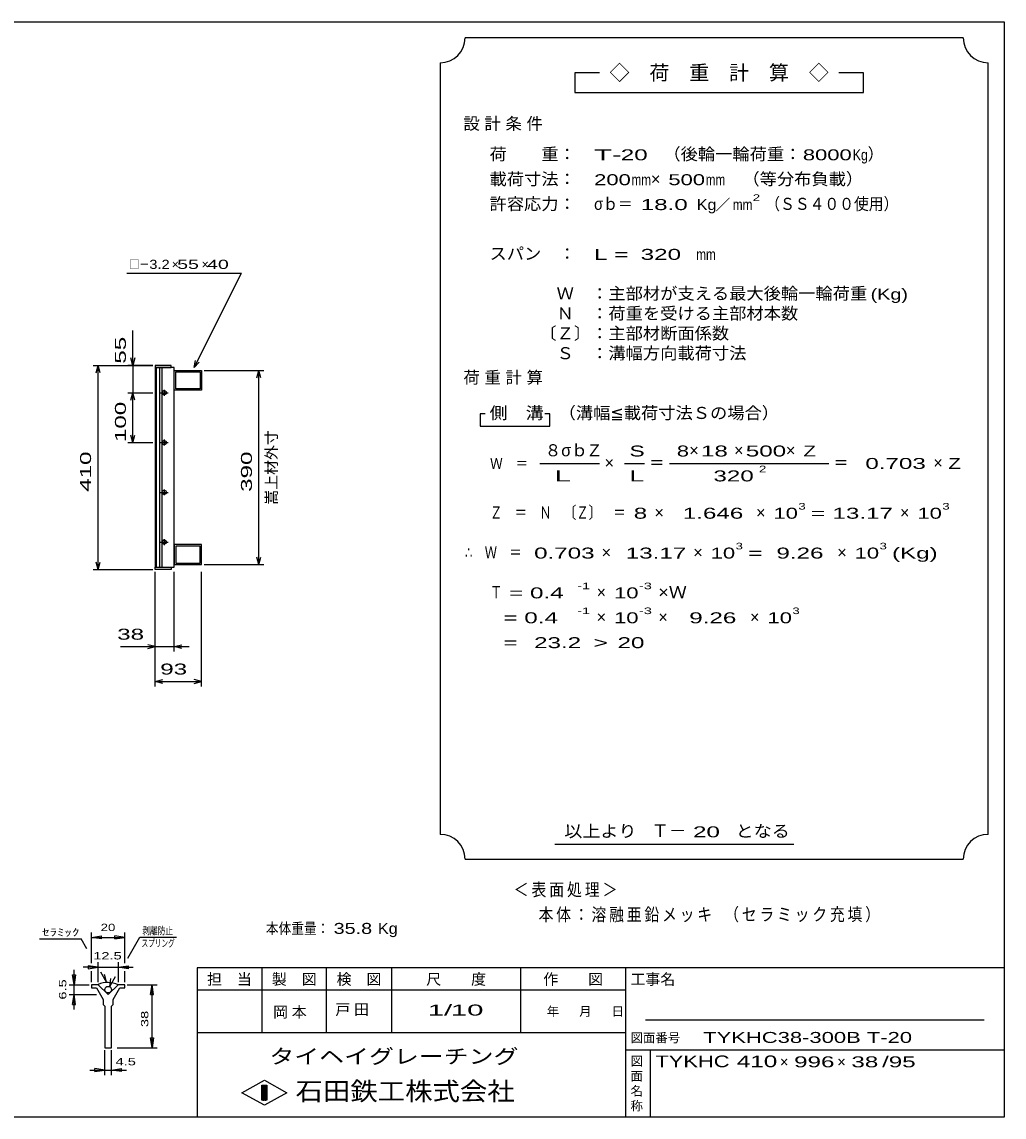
# Model space of a CAD drawing. Units: millimetres, scale not verified. Extents: x -1820 to 1724, y -1285 to 1059.
# Drawn here: x -248 to 1724, y -1141 to 1059 of the extents above; entities that cross this region are included whole.
import ezdxf
from ezdxf.enums import TextEntityAlignment as Align

# ---------------------------------------------------------------- set-up
doc = ezdxf.new("R2010")
doc.units = ezdxf.units.MM
doc.header["$LTSCALE"] = 10
for name, color, linetype, lineweight in [('0_2', 150, 'Continuous', 25), ('16', 3, 'Continuous', 25), ('22', 2, 'Continuous', 25), ('32', 4, 'Continuous', 25)]:
    doc.layers.add(name, color=color, linetype=linetype, lineweight=lineweight)
doc.styles.add('ベクトル', font='')
doc.styles.get('ベクトル').set_extended_font_data('ベクトル')

msp = doc.modelspace()

# ---------------------------------------------------------------- linework, layer by layer
at = {"layer": '0_2'}
for p, q in [((-1736, 1059), (1724, 1059)), ((1724, 1059), (1724, -1141)), ((1724, -841), (104, -841)), ((104, -841), (104, -1141)), ((234, -841), (234, -971)), ((364, -971), (364, -841)), ((494, -841), (494, -971)), ((754, -971), (754, -841)), ((964, -841), (964, -1141)), ((964, -886), (104, -886)), ((1684, -946), (1004, -946)), ((104, -971), (964, -971)), ((964, -1006), (1724, -1006)), ((1014, -1141), (1014, -1006)), ((194, -1092), (239, -1067)), ((234, -1077), (244, -1077)), ((234, -1107), (234, -1077)), ((234, -1077), (236, -1077)), ((236, -1077), (236, -1107)), ((238, -1107), (238, -1077)), ((238, -1077), (240, -1077)), ((239, -1067), (284, -1092)), ((240, -1077), (240, -1107)), ((242, -1107), (242, -1077)), ((242, -1077), (244, -1077)), ((244, -1077), (244, -1107)), ((244, -1077), (244, -1107)), ((239, -1117), (194, -1092)), ((284, -1092), (239, -1117)), ((244, -1107), (234, -1107)), ((236, -1107), (238, -1107)), ((240, -1107), (242, -1107)), ((1724, -1141), (-1736, -1141))]:
    msp.add_line(p, q, dxfattribs=at)
at = {"layer": '16'}
for p, q in [((52, 369), (20, 369)), ((20, 369), (20, 364.5)), ((20, 364.5), (52, 364.5)), ((20, 364.5), (20, -36.5)), ((58, 364.5), (20, 364.5)), ((22, 364.5), (22, -36.5)), ((29, -36.5), (29, 364.5)), ((33, 364.5), (33, -36.5)), ((52, 364.5), (52, 369)), ((58, -36.5), (58, 364.5)), ((58, 359), (113, 359)), ((58, 319), (58, 359)), ((61, 356), (110, 356)), ((61, 322), (61, 356)), ((110, 356), (110, 322)), ((113, 359), (113, 319)), ((30, 314), (46, 314)), ((40, 317), (36, 317)), ((36, 311), (40, 311)), ((38, 320), (38, 308)), ((113, 319), (58, 319)), ((110, 322), (61, 322)), ((38, 220), (38, 208)), ((30, 214), (46, 214)), ((40, 217), (36, 217)), ((36, 211), (40, 211)), ((30, 114), (46, 114)), ((40, 117), (36, 117)), ((36, 111), (40, 111)), ((38, 120), (38, 108)), ((30, 14), (46, 14)), ((40, 17), (36, 17)), ((36, 11), (40, 11)), ((38, 20), (38, 8)), ((113, 9), (58, 9)), ((58, 9), (58, -31)), ((110, 6), (61, 6)), ((61, 6), (61, -28)), ((110, -28), (110, 6)), ((113, -31), (113, 9)), ((20, -36.5), (52, -36.5)), ((20, -41), (20, -36.5)), ((20, -36.5), (58, -36.5)), ((52, -41), (20, -41)), ((52, -36.5), (52, -41)), ((58, -31), (113, -31)), ((61, -28), (110, -28))]:
    msp.add_line(p, q, dxfattribs=at)
for centre, radius, start, end in [((36, 314), 3, 90, 270), ((38, 314), 4, 46.6, 133.4), ((38, 314), 4, 226.6, 313.4), ((40, 314), 3, 270, 90), ((36, 214), 3, 90, 270), ((38, 214), 4, 46.6, 133.4), ((38, 214), 4, 226.6, 313.4), ((40, 214), 3, 270, 90), ((36, 114), 3, 90, 270), ((38, 114), 4, 46.6, 133.4), ((38, 114), 4, 226.6, 313.4), ((40, 114), 3, 270, 90), ((36, 14), 3, 90, 270), ((38, 14), 4, 46.6, 133.4), ((38, 14), 4, 226.6, 313.4), ((40, 14), 3, 270, 90)]:
    msp.add_arc(centre, radius, start, end, dxfattribs=at)
at = {"layer": '22', "color": 4}
for p, q in [((1642, 1027), (642, 1027)), ((592, 977), (592, -573)), ((1692, -573), (1692, 977)), ((912, 957), (862, 957)), ((862, 957), (862, 917)), ((1442, 957), (1392, 957)), ((1442, 917), (1442, 957)), ((862, 917), (1442, 917)), ((-37, 554.5), (193, 554.5)), ((98, 364.5), (193, 554.5)), ((-25, 369), (-25, 439)), ((-25, 369), (-29, 384)), ((-21, 384), (-25, 369)), ((98, 364.5), (101, 379.1)), ((98, 364.5), (108, 375.5)), ((-105, 369), (15, 369)), ((-99, 354), (-95, 369)), ((-91, 354), (-95, 369)), ((-95, -41), (-95, 369)), ((15, 369), (-35, 369)), ((-25, 369), (-25, 314)), ((118, 359), (238, 359)), ((224, 344), (228, 359)), ((232, 344), (228, 359)), ((228, -31), (228, 359)), ((-35, 314), (15, 314)), ((-29, 299), (-25, 314)), ((-21, 299), (-25, 314)), ((-25, 214), (-25, 314)), ((682, 272), (672, 272)), ((672, 272), (672, 247)), ((812, 272), (802, 272)), ((812, 247), (812, 272)), ((672, 247), (812, 247)), ((-25, 214), (-29, 229)), ((-25, 214), (-21, 229)), ((-35, 214), (15, 214)), ((792, 172), (912, 172)), ((962, 172), (1002, 172)), ((1052, 172), (1372, 172)), ((228, -31), (224, -16)), ((228, -31), (232, -16)), ((-105, -41), (15, -41)), ((-95, -41), (-99, -26)), ((-95, -41), (-91, -26)), ((118, -31), (238, -31)), ((20, -206), (20, -46)), ((20, -276), (20, -46)), ((58, -206), (58, -46)), ((113, -276), (113, -46)), ((-50, -196), (20, -196)), ((20, -196), (5, -192)), ((5, -200), (20, -196)), ((20, -196), (58, -196)), ((58, -196), (73, -192)), ((73, -200), (58, -196)), ((58, -196), (88, -196)), ((20, -266), (35, -262)), ((113, -266), (98, -262)), ((35, -270), (20, -266)), ((20, -266), (113, -266)), ((98, -270), (113, -266)), ((822, -593), (1302, -593)), ((642, -623), (1642, -623))]:
    msp.add_line(p, q, dxfattribs=at)
for centre, start, end in [((592, 1027), 270, 0), ((1692, 1027), 180, 270), ((592, -623), 0, 90), ((1692, -623), 90, 180)]:
    msp.add_arc(centre, 50, start, end, dxfattribs=at)
at = {"layer": '32'}
for p, q in [((-108, -832), (-108, -770)), ((-41.33, -832), (-41.33, -770)), ((-212.33, -783), (-129, -783)), ((-117.33, -803), (-129, -783)), ((-108, -780), (-88, -777)), ((-88, -783), (-108, -780)), ((-108, -780), (-41.33, -780)), ((-88, -783), (-88, -777)), ((-41.33, -780), (-61.33, -777)), ((-61.33, -783), (-61.33, -777)), ((-61.33, -783), (-41.33, -780)), ((-35.33, -821.67), (-11, -779.67)), ((-11, -779.67), (62.34, -779.67)), ((-94.67, -870), (-94.67, -830)), ((-54.67, -830), (-54.67, -870)), ((-143, -875), (-146, -855)), ((-146, -855), (-140, -855)), ((-143, -875), (-143, -845)), ((-140, -855), (-143, -875)), ((-94.67, -840), (-124.67, -840)), ((-94.67, -840), (-114.67, -837)), ((-114.67, -837), (-114.67, -843)), ((-114.67, -843), (-94.67, -840)), ((-108, -870), (-108, -848)), ((-94.67, -840), (-54.67, -840)), ((-78, -870), (-89.67, -850)), ((-78, -870), (-81.67, -854.33)), ((-54.67, -840), (-34.67, -837)), ((-34.67, -843), (-54.67, -840)), ((-54.67, -840), (-24.67, -840)), ((-41.33, -870), (-41.33, -848)), ((-34.67, -837), (-34.67, -843)), ((-153, -875), (-113, -875)), ((-143, -895), (-143, -875)), ((-108, -875), (-108, -881.67)), ((-94.67, -875), (-108, -875)), ((-74.67, -895), (-94.67, -875)), ((-54.67, -875), (-74.67, -895)), ((-71.33, -878.33), (-60, -858.33)), ((-71.33, -878.33), (-69, -862.33)), ((-41.33, -875), (-54.67, -875)), ((-41.33, -881.67), (-41.33, -875)), ((-36.33, -875), (23.67, -875)), ((10.67, -895), (13.67, -875)), ((16.67, -895), (13.67, -875)), ((13.67, -1001.67), (13.67, -875)), ((-153, -895), (-98, -895)), ((-146, -915), (-143, -895)), ((-140, -915), (-143, -895)), ((-143, -925), (-143, -895)), ((-108, -881.67), (-98, -881.67)), ((-98, -881.67), (-84.67, -905)), ((-64.67, -905), (-51.33, -881.67)), ((-51.33, -881.67), (-41.33, -881.67)), ((10.67, -895), (16.67, -895)), ((-146, -915), (-140, -915)), ((-84.67, -905), (-84.67, -915)), ((-84.67, -915), (-81.33, -918.33)), ((-81.33, -918.33), (-81.33, -1001.67)), ((-68, -918.33), (-64.67, -915)), ((-68, -1001.67), (-68, -918.33)), ((-64.67, -915), (-64.67, -905)), ((13.67, -1001.67), (10.67, -981.67)), ((10.67, -981.67), (16.67, -981.67)), ((16.67, -981.67), (13.67, -1001.67)), ((-81.33, -1001.67), (-68, -1001.67)), ((-81.33, -1056.67), (-81.33, -1006.67)), ((-68, -1056.67), (-68, -1006.67)), ((-56.33, -1001.67), (23.67, -1001.67)), ((-111.33, -1046.67), (-81.33, -1046.67)), ((-81.33, -1046.67), (-101.33, -1043.67)), ((-101.33, -1049.67), (-101.33, -1043.67)), ((-101.33, -1049.67), (-81.33, -1046.67)), ((-81.33, -1046.67), (-68, -1046.67)), ((-68, -1046.67), (-48, -1043.67)), ((-48, -1049.67), (-68, -1046.67)), ((-68, -1046.67), (-38, -1046.67)), ((-48, -1049.67), (-48, -1043.67))]:
    msp.add_line(p, q, dxfattribs=at)
msp.add_circle((-74.67, -885), 6.67, dxfattribs=at)
msp.add_arc((-75, -920.68), 50, 66, 113, dxfattribs=at)

# ---------------------------------------------------------------- texts
at = {"layer": '0_2', "style": 'ベクトル'}
for s, height, p in [('担\u3000当', 21.99, (124, -864)), ('製\u3000図', 21.99, (254, -864)), ('検\u3000図', 21.99, (384, -864)), ('尺\u3000\u3000度', 21.99, (564, -864)), ('作\u3000\u3000図', 21.99, (799, -864)), ('工事名', 21.99, (974, -864)), ('年', 18.33, (806, -928.5)), ('月', 18.33, (871, -928.5)), ('日', 18.33, (936, -928.5)), ('図面番号', 18.33, (974, -981.5)), ('図', 18.33, (974, -1028.5)), ('面', 18.33, (974, -1058.5)), ('名', 18.33, (974, -1088.5)), ('称', 18.33, (974, -1118.5))]:
    msp.add_text(s, height=height, dxfattribs=at).set_placement(p, align=Align.MIDDLE_LEFT)
at = {"layer": '0_2', "color": 222, "style": 'ベクトル'}
for s, height, width, p in [('タイヘイグレーチング', 29.33, 1.25, (249, -1019)), ('石田鉄工株式会社', 36.66, 1.1, (301.5, -1089))]:
    msp.add_text(s, height=height, dxfattribs=dict(at, width=width)).set_placement(p, align=Align.MIDDLE_LEFT)
at = {"layer": '22', "style": 'ベクトル'}
for s, height, p in [('◇\u3000荷\u3000重\u3000計\u3000算\u3000◇', 29.33, (932, 957)), ('）', 24.19, (1450, 793.5)), ('×', 24.19, (1015, 743.5)), ('／', 21.99, (1144.5, 692)), ('×', 18.33, (53, 572)), ('×', 18.33, (113, 572)), ('８', 24.19, (802, 198.5)), ('σｂ', 24.19, (835, 198.5)), ('Ｚ', 24.19, (885, 198.5)), ('×', 24.19, (1092, 198.5)), ('×', 24.19, (1182, 198.5)), ('×', 24.19, (1286, 198.5)), ('×', 24.19, (922, 173.5)), ('×', 24.19, (1582, 173.5)), ('×', 24.19, (1022, 73.5)), ('×', 24.19, (1226, 73.5)), ('×', 24.19, (1515, 73.5)), ('×', 24.19, (916, -6.5)), ('×', 24.19, (1100, -6.5)), ('×', 24.19, (1389, -6.5)), ('×', 24.19, (906, -86.5)), ('×', 24.19, (906, -136.5)), ('×', 24.19, (1030, -136.5)), ('×', 24.19, (1214, -136.5)), ('Ｔ－', 25.66, (1016, -565.5)), ('×', 21.99, (1274, -1030)), ('×', 21.99, (1389, -1030))]:
    msp.add_text(s, height=height, dxfattribs=at).set_placement(p, align=Align.MIDDLE_LEFT)
for s, height, width, p in [('荷\u3000\u3000重：\u3000', 24.19, 1.05, (691, 793.5)), ('T-', 21.99, 2, (901, 792)), (' 20 ', 21.99, 1.65, (941, 792)), ('（後輪一輪荷重：', 24.19, 1.05, (1040, 793.5)), ('8000', 21.99, 1.5, (1320, 792)), ('Kg', 21.99, 0.85, (1420, 792)), ('載荷寸法：\u3000', 24.19, 1.05, (691, 743.5)), ('200', 21.99, 1.5, (901, 742)), ('mm', 21.99, 0.8, (976, 742)), ('500', 21.99, 1.5, (1050, 742)), ('mm', 21.99, 0.8, (1125, 742)), ('\u3000（等分布負載）', 24.19, 1.05, (1164, 743.5)), ('許容応力：\u3000', 24.19, 1.05, (691, 693.5)), ('σｂ＝', 24.19, 0.9, (901, 693.5)), ('2', 13.2, 1.5, (1219.5, 706)), ('（ＳＳ４００使用）', 24.19, 0.9, (1244.5, 693.5)), (' 18.0', 21.99, 1.65, (981, 692)), ('Kg', 21.99, 1.1, (1107, 692)), ('mm', 21.99, 0.8, (1179.5, 692)), ('スパン\u3000：\u3000', 24.19, 1.05, (691, 593.5)), ('L = ', 21.99, 1.65, (901, 592)), (' 320 ', 21.99, 1.65, (981, 592)), ('mm', 21.99, 0.8, (1106, 592)), ('□－', 18.33, 0.8, (-32, 572)), ('3.2', 18.33, 1.2, (8, 572)), (' 55 ', 18.33, 1.6, (53, 572)), (' 40 ', 18.33, 1.6, (113, 572)), ('\u3000Ｗ\u3000：主部材が支える最大後輪一輪荷重', 24.19, 1.05, (791, 513.5)), ('(Kg)', 21.99, 1.35, (1456, 512)), ('\u3000Ｎ\u3000：荷重を受ける主部材本数', 24.19, 1.05, (791, 473.5)), ('〔Ｚ〕：主部材断面係数', 24.19, 1.05, (791, 433.5)), ('\u3000Ｓ\u3000：溝幅方向載荷寸法', 24.19, 1.05, (791, 393.5)), ('側\u3000溝', 24.19, 1.1, (691, 273.5)), ('\u3000（溝幅≦載荷寸法Ｓの場合）', 24.19, 1.05, (795, 273.5)), ('S', 21.99, 1.55, (972, 197)), ('8', 21.99, 1.5, (1067, 197)), (' 18 ', 21.99, 1.65, (1102, 197)), (' 500 ', 21.99, 1.65, (1192, 197)), ('Z', 21.99, 1.4, (1321, 197)), ('Ｗ\u3000＝', 21.99, 0.85, (692, 172)), ('＝', 24.19, 0.9, (1012, 173.5)), ('＝', 24.19, 0.9, (1382, 173.5)), (' 0.703', 21.99, 1.65, (1432, 172)), ('Z', 21.99, 1.4, (1612, 172)), ('L', 21.99, 1.8, (972, 147)), (' 320 ', 21.99, 1.65, (1127, 147)), ('2', 13.2, 1.5, (1232, 161)), ('Ｚ\u3000＝\u3000Ｎ\u3000〔Ｚ〕\u3000＝', 24.19, 0.75, (692, 73.5)), ('3', 13.2, 1.5, (1311, 86)), ('3', 13.2, 1.5, (1600, 86)), (' 8 ', 21.99, 1.65, (967, 72)), ('  1.646', 21.99, 1.65, (1052, 72)), ('10', 21.99, 1.5, (1261, 72)), ('=', 21.99, 1.7, (1336, 72)), (' 13.17', 21.99, 1.65, (1366, 72)), ('10', 21.99, 1.5, (1550, 72)), ('∴\u3000Ｗ\u3000＝', 24.19, 0.75, (642, -6.5)), (' 0.703', 21.99, 1.65, (767, -8)), (' 13.17', 21.99, 1.65, (951, -8)), ('10', 21.99, 1.5, (1135, -8)), ('3', 13.2, 1.5, (1185, 6)), ('  9.26', 21.99, 1.65, (1240, -8)), ('10', 21.99, 1.5, (1424, -8)), ('3', 13.2, 1.5, (1474, 6)), ('(Kg)', 21.99, 1.65, (1499, -8)), ('=', 21.99, 1.7, (1210, -8)), ('Ｔ', 24.19, 0.75, (692, -86.5)), (' = 0.4', 21.99, 1.65, (717, -88)), ('-1', 13.2, 1.65, (867, -74)), ('10', 21.99, 1.5, (941, -88)), ('-3', 13.2, 1.65, (991, -74)), ('×Ｗ', 24.19, 1.1, (1030, -86.5)), ('  = 0.4', 21.99, 1.65, (692, -138)), ('-1', 13.2, 1.65, (867, -124)), ('10', 21.99, 1.5, (941, -138)), ('-3', 13.2, 1.65, (991, -124)), ('  9.26', 21.99, 1.65, (1065, -138)), ('10', 21.99, 1.5, (1249, -138)), ('3', 13.2, 1.5, (1299, -124)), (' 38 ', 21.99, 1.65, (-70, -171)), ('  =', 21.99, 1.65, (692, -188)), (' 23.2', 21.99, 1.65, (767, -188)), ('>', 21.99, 1.7, (899.5, -188)), (' 20 ', 21.99, 1.65, (934.5, -188)), (' 93 ', 21.99, 1.65, (16.5, -241)), ('以上より\u3000', 24.19, 1.1, (841, -566.5)), (' 20 ', 21.99, 1.65, (1086, -568)), ('となる', 24.19, 1.1, (1185, -566.5)), ('本体重量：', 21.99, 0.85, (242, -762)), (' 35.8', 21.99, 1.35, (367, -762)), ('Kg', 21.99, 1.1, (467, -762)), ('1/', 21.99, 2, (567, -926)), (' 10 ', 21.99, 2, (597, -926)), ('TYKHC38-300B T-20', 21.99, 1.5, (1120, -981)), ('TYKHC', 23.46, 1.4, (1024, -1029)), (' 410 ', 23.46, 1.55, (1174, -1029)), (' 996 ', 21.99, 1.65, (1289, -1030)), (' 38 ', 21.99, 1.65, (1404, -1030)), ('/', 21.99, 1.65, (1479, -1030)), (' 95 ', 21.99, 1.65, (1479, -1030))]:
    msp.add_text(s, height=height, dxfattribs=dict(at, width=width)).set_placement(p, align=Align.MIDDLE_LEFT)
at = {"layer": '22', "style": 'ベクトル', "width": 1.65}
for s, p in [(' 55 ', (-50, 359)), (' 100 ', (-50, 201.5)), (' 410 ', (-120, 101.5)), (' 390', (203, 101.5))]:
    msp.add_text(s, height=21.99, rotation=90, dxfattribs=at).set_placement(p, align=Align.MIDDLE_LEFT)
at = {"layer": '22', "style": 'ベクトル'}
msp.add_text('嵩上材外寸', height=21.99, rotation=90, dxfattribs=at).set_placement((253, 89), align=Align.MIDDLE_LEFT)
at = {"layer": '22', "attachment_point": 4, "style": 'ベクトル'}
for s, insert, char_height in [('\\T1.28;設計条件', (638.5, 853.5), 24.19), ('\\T1.28;荷重計算', (638.5, 343.5), 24.19), ('\\T1.5;\\W2;\\~L\\~', (797, 147), 21.99), ('\\T1.2;\\W0.85;＜表面処理＞', (739.5, -685.5), 25.66), ('\\T1.19;\\W0.85;本体：溶融亜鉛メッキ', (789.5, -735.5), 25.66), ('\\T1.19;\\W0.85;（セラミック充填）', (1162, -735.5), 25.66), ('\\T1.25;岡本\u3000', (256.5, -931), 21.99), ('\\T1.25;戸田\u3000', (381.5, -926), 21.99)]:
    msp.add_mtext(s, dxfattribs=dict(at, insert=insert, char_height=char_height))
at = {"layer": '32', "color": 2, "style": 'ベクトル'}
for s, width, p in [('ｾﾗﾐｯｸ', 1.5, (-207.33, -770)), ('20', 1.35, (-89.67, -760)), ('剥離防止', 0.75, (-6, -766.67)), ('スプリング', 0.65, (-7.66, -791.67)), ('12.5', 1.5, (-104.67, -817)), (' 4.5 ', 1.5, (-68, -1029.67))]:
    msp.add_text(s, height=14.66, dxfattribs=dict(at, width=width)).set_placement(p, align=Align.MIDDLE_LEFT)
at = {"layer": '32', "color": 2, "style": 'ベクトル', "width": 1.5}
for s, p in [('6.5', (-166, -905)), (' 38 ', (-1.33, -968.33))]:
    msp.add_text(s, height=14.66, rotation=90, dxfattribs=at).set_placement(p, align=Align.MIDDLE_LEFT)

doc.saveas('drawing.dxf')
